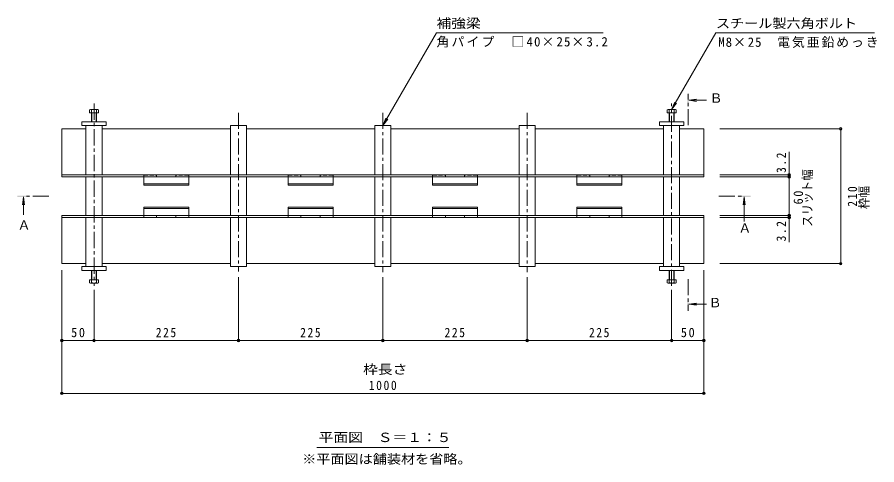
# Model space of a CAD drawing. Units: millimetres at full size, sheet at 1:5; some dimension numbers follow another scale. Extents: x -1382 to 1946, y -1318 to 1367.
# Drawn here: x -1319 to 20, y -28 to 669 of the extents above; entities that cross this region are included whole.
import ezdxf
from ezdxf.enums import TextEntityAlignment as Align

# ---------------------------------------------------------------- set-up
doc = ezdxf.new("R2010")
doc.units = ezdxf.units.MM
doc.header["$LTSCALE"] = 5
doc.header["$PDMODE"] = 32
doc.header["$PDSIZE"] = 4
doc.linetypes.add('CHAIN1', pattern=[8, 5, -1, 1, -1])
doc.linetypes.add('DASHED1', pattern=[1.8, 1.2, -0.6])
for name, color, linetype, lineweight in [('4-0_OUTLINE-0', 7, 'Continuous', 9), ('4-3_A_床ライン引きB', 7, 'DASHED1', 9), ('4-4_0108_天井情報・�', 7, 'Continuous', 9), ('4-5_0055_アルミ建具_', 7, 'Continuous', 9)]:
    doc.layers.add(name, color=color, linetype=linetype, lineweight=lineweight)
doc.styles.add('ＭＳ ゴシック', font='')
doc.styles.get('ＭＳ ゴシック').set_extended_font_data('MS Gothic')

msp = doc.modelspace()

# ---------------------------------------------------------------- linework, layer by layer
at = {"layer": '4-0_OUTLINE-0', "color": 2}
for p, q in [((-1206.452, 524.982), (-1206.452, 520.282)), ((-1193.388, 525.582), (-1204.588, 525.582)), ((-1203.252, 524.982), (-1203.252, 506.282)), ((-1195.252, 506.282), (-1195.252, 524.982)), ((-1192.052, 520.282), (-1192.052, 524.982)), ((-306.452, 524.982), (-306.452, 520.282)), ((-293.388, 525.582), (-304.588, 525.582)), ((-303.252, 524.982), (-303.252, 506.282)), ((-295.252, 506.282), (-295.252, 524.982)), ((-292.052, 520.282), (-292.052, 524.982)), ((-1206.452, 520.282), (-1192.052, 520.282)), ((-1202.552, 520.282), (-1202.552, 506.282)), ((-1195.952, 506.282), (-1195.952, 520.282)), ((-306.452, 520.282), (-292.052, 520.282)), ((-302.552, 520.282), (-302.552, 506.282)), ((-295.952, 506.282), (-295.952, 520.282)), ((-1203.252, 255.582), (-1203.252, 274.282)), ((-1202.552, 260.282), (-1202.552, 274.282)), ((-1195.952, 274.282), (-1195.952, 260.282)), ((-1195.252, 274.282), (-1195.252, 255.582)), ((-303.252, 255.582), (-303.252, 274.282)), ((-302.552, 260.282), (-302.552, 274.282)), ((-295.952, 274.282), (-295.952, 260.282)), ((-295.252, 274.282), (-295.252, 255.582)), ((-1206.452, 255.582), (-1206.452, 260.282)), ((-1206.452, 260.282), (-1192.052, 260.282)), ((-1193.388, 254.982), (-1204.588, 254.982)), ((-1192.052, 260.282), (-1192.052, 255.582)), ((-306.452, 255.582), (-306.452, 260.282)), ((-306.452, 260.282), (-292.052, 260.282)), ((-293.388, 254.982), (-304.588, 254.982)), ((-292.052, 260.282), (-292.052, 255.582))]:
    msp.add_line(p, q, dxfattribs=at)
at = {"layer": '4-0_OUTLINE-0', "color": 4, "linetype": 'CHAIN1'}
for p, q in [((-1199.252, 534.603), (-1199.252, 250.496)), ((-299.252, 250.496), (-299.252, 534.603)), ((-974.252, 520.282), (-974.252, 273.212)), ((-749.252, 520.282), (-749.252, 272.05)), ((-524.252, 520.282), (-524.252, 272.05))]:
    msp.add_line(p, q, dxfattribs=at)
at = {"layer": '4-0_OUTLINE-0'}
for p, q in [((-1218.252, 506.282), (-1218.252, 500.282)), ((-1180.252, 506.282), (-1218.252, 506.282)), ((-1218.252, 500.282), (-1180.252, 500.282)), ((-1211.752, 423.482), (-1211.752, 500.282)), ((-1186.752, 500.282), (-1186.752, 423.482)), ((-1180.252, 500.282), (-1180.252, 506.282)), ((-986.752, 423.482), (-986.752, 500.282)), ((-986.752, 500.282), (-961.752, 500.282)), ((-961.752, 500.282), (-961.752, 423.482)), ((-761.752, 423.482), (-761.752, 500.282)), ((-761.752, 500.282), (-736.752, 500.282)), ((-736.752, 500.282), (-736.752, 423.482)), ((-536.752, 423.482), (-536.752, 500.282)), ((-536.752, 500.282), (-511.752, 500.282)), ((-511.752, 500.282), (-511.752, 423.482)), ((-318.252, 506.282), (-318.252, 500.282)), ((-280.252, 506.282), (-318.252, 506.282)), ((-318.252, 500.282), (-280.252, 500.282)), ((-311.752, 500.282), (-311.752, 423.482)), ((-286.752, 500.282), (-286.752, 423.482)), ((-280.252, 500.282), (-280.252, 506.282)), ((-1249.252, 495.282), (-1249.252, 420.282)), ((-1211.752, 495.282), (-1249.252, 495.282)), ((-986.752, 495.282), (-1186.752, 495.282)), ((-761.752, 495.282), (-961.752, 495.282)), ((-536.752, 495.282), (-736.752, 495.282)), ((-311.752, 495.282), (-511.752, 495.282)), ((-249.252, 495.282), (-286.752, 495.282)), ((-249.252, 420.282), (-249.252, 495.282)), ((-1249.252, 423.482), (-249.252, 423.482)), ((-1249.252, 420.282), (-249.252, 420.282)), ((-1211.752, 360.282), (-1211.752, 420.282)), ((-1186.752, 360.282), (-1186.752, 420.282)), ((-986.752, 360.282), (-986.752, 420.282)), ((-961.752, 360.282), (-961.752, 420.282)), ((-761.752, 360.282), (-761.752, 420.282)), ((-736.752, 360.282), (-736.752, 420.282)), ((-536.752, 360.282), (-536.752, 420.282)), ((-511.752, 360.282), (-511.752, 420.282)), ((-311.752, 360.282), (-311.752, 420.282)), ((-286.752, 360.282), (-286.752, 420.282)), ((-1249.252, 360.282), (-1249.252, 285.282)), ((-1249.252, 360.282), (-249.252, 360.282)), ((-1249.252, 357.082), (-249.252, 357.082)), ((-1211.752, 280.782), (-1211.752, 357.082)), ((-1186.752, 357.082), (-1186.752, 280.782)), ((-986.752, 280.782), (-986.752, 357.082)), ((-961.752, 357.082), (-961.752, 280.782)), ((-761.752, 280.782), (-761.752, 357.082)), ((-736.752, 357.082), (-736.752, 280.782)), ((-536.752, 280.782), (-536.752, 357.082)), ((-511.752, 357.082), (-511.752, 280.782)), ((-311.752, 280.782), (-311.752, 357.082)), ((-286.752, 280.782), (-286.752, 357.082)), ((-249.252, 360.282), (-249.252, 285.282)), ((-1211.752, 285.282), (-1249.252, 285.282)), ((-986.752, 285.282), (-1186.752, 285.282)), ((-761.752, 285.282), (-961.752, 285.282)), ((-536.752, 285.282), (-736.752, 285.282)), ((-311.752, 285.282), (-511.752, 285.282)), ((-249.252, 285.282), (-286.752, 285.282)), ((-1180.252, 280.782), (-1218.252, 280.782)), ((-1218.252, 274.782), (-1218.252, 280.782)), ((-1180.252, 274.782), (-1218.252, 274.782)), ((-1180.252, 280.782), (-1180.252, 274.782)), ((-961.752, 280.782), (-986.752, 280.782)), ((-736.752, 280.782), (-761.752, 280.782)), ((-511.752, 280.782), (-536.752, 280.782)), ((-280.252, 280.782), (-318.252, 280.782)), ((-318.252, 274.782), (-318.252, 280.782)), ((-280.252, 274.782), (-318.252, 274.782)), ((-280.252, 280.782), (-280.252, 274.782))]:
    msp.add_line(p, q, dxfattribs=at)
at = {"layer": '4-0_OUTLINE-0', "color": 2}
for centre, radius, start, end in [((-1204.852, 523.206), 2.39, 47.9749, 132.0251), ((-1199.252, 512.174), 13.418, 72.65606, 107.34394), ((-1193.652, 523.206), 2.39, 47.9749, 132.0251), ((-304.852, 523.206), 2.39, 47.9749, 132.0251), ((-299.252, 512.174), 13.418, 72.65606, 107.34394), ((-293.652, 523.206), 2.39, 47.9749, 132.0251), ((-1204.852, 257.357), 2.39, 227.9749, 312.0251), ((-1199.252, 268.389), 13.418, 252.65606, 287.34394), ((-1193.652, 257.357), 2.39, 227.9749, 312.0251), ((-304.852, 257.357), 2.39, 227.9749, 312.0251), ((-299.252, 268.389), 13.418, 252.65606, 287.34394), ((-293.652, 257.357), 2.39, 227.9749, 312.0251)]:
    msp.add_arc(centre, radius, start, end, dxfattribs=at)
at = {"layer": '4-3_A_床ライン引きB'}
for p, q in [((-1121.752, 422.782), (-1121.752, 420.282)), ((-1121.252, 423.282), (-1102.252, 423.282)), ((-1101.752, 422.782), (-1101.752, 420.282)), ((-1071.752, 420.282), (-1101.752, 420.282)), ((-1071.752, 422.782), (-1071.752, 420.282)), ((-1052.252, 423.282), (-1071.252, 423.282)), ((-1051.752, 422.782), (-1051.752, 420.282)), ((-896.752, 422.782), (-896.752, 420.282)), ((-896.252, 423.282), (-877.252, 423.282)), ((-876.752, 422.782), (-876.752, 420.282)), ((-846.752, 420.282), (-876.752, 420.282)), ((-846.752, 422.782), (-846.752, 420.282)), ((-827.252, 423.282), (-846.252, 423.282)), ((-826.752, 422.782), (-826.752, 420.282)), ((-671.752, 422.782), (-671.752, 420.282)), ((-671.252, 423.282), (-652.252, 423.282)), ((-651.752, 422.782), (-651.752, 420.282)), ((-621.752, 420.282), (-651.752, 420.282)), ((-621.752, 422.782), (-621.752, 420.282)), ((-602.252, 423.282), (-621.252, 423.282)), ((-601.752, 422.782), (-601.752, 420.282)), ((-446.752, 422.782), (-446.752, 420.282)), ((-446.252, 423.282), (-427.252, 423.282)), ((-426.752, 422.782), (-426.752, 420.282)), ((-396.752, 420.282), (-426.752, 420.282)), ((-396.752, 422.782), (-396.752, 420.282)), ((-377.252, 423.282), (-396.252, 423.282)), ((-376.752, 422.782), (-376.752, 420.282)), ((-1121.752, 357.782), (-1121.752, 360.282)), ((-1121.252, 357.282), (-1102.252, 357.282)), ((-1071.752, 360.282), (-1101.752, 360.282)), ((-1101.752, 357.782), (-1101.752, 360.282)), ((-1071.752, 357.782), (-1071.752, 360.282)), ((-1052.252, 357.282), (-1071.252, 357.282)), ((-1051.752, 357.782), (-1051.752, 360.282)), ((-896.752, 357.782), (-896.752, 360.282)), ((-896.252, 357.282), (-877.252, 357.282)), ((-846.752, 360.282), (-876.752, 360.282)), ((-876.752, 357.782), (-876.752, 360.282)), ((-846.752, 357.782), (-846.752, 360.282)), ((-827.252, 357.282), (-846.252, 357.282)), ((-826.752, 357.782), (-826.752, 360.282)), ((-671.752, 357.782), (-671.752, 360.282)), ((-671.252, 357.282), (-652.252, 357.282)), ((-621.752, 360.282), (-651.752, 360.282)), ((-651.752, 357.782), (-651.752, 360.282)), ((-621.752, 357.782), (-621.752, 360.282)), ((-602.252, 357.282), (-621.252, 357.282)), ((-601.752, 357.782), (-601.752, 360.282)), ((-446.752, 357.782), (-446.752, 360.282)), ((-446.252, 357.282), (-427.252, 357.282)), ((-396.752, 360.282), (-426.752, 360.282)), ((-426.752, 357.782), (-426.752, 360.282)), ((-396.752, 357.782), (-396.752, 360.282)), ((-377.252, 357.282), (-396.252, 357.282)), ((-376.752, 357.782), (-376.752, 360.282))]:
    msp.add_line(p, q, dxfattribs=at)
at = {"layer": '4-3_A_床ライン引きB', "linetype": 'Continuous'}
for p, q in [((-1121.752, 420.282), (-1121.752, 407.282)), ((-1051.752, 420.282), (-1051.752, 407.282)), ((-896.752, 420.282), (-896.752, 407.282)), ((-826.752, 420.282), (-826.752, 407.282)), ((-671.752, 420.282), (-671.752, 407.282)), ((-601.752, 420.282), (-601.752, 407.282)), ((-446.752, 420.282), (-446.752, 407.282)), ((-376.752, 420.282), (-376.752, 407.282)), ((-1121.752, 409.582), (-1051.752, 409.582)), ((-1121.752, 407.282), (-1051.752, 407.282)), ((-896.752, 409.582), (-826.752, 409.582)), ((-896.752, 407.282), (-826.752, 407.282)), ((-671.752, 409.582), (-601.752, 409.582)), ((-671.752, 407.282), (-601.752, 407.282)), ((-446.752, 409.582), (-376.752, 409.582)), ((-446.752, 407.282), (-376.752, 407.282)), ((-1121.752, 373.282), (-1051.752, 373.282)), ((-1121.752, 360.282), (-1121.752, 373.282)), ((-1121.752, 370.982), (-1051.752, 370.982)), ((-1051.752, 360.282), (-1051.752, 373.282)), ((-896.752, 373.282), (-826.752, 373.282)), ((-896.752, 360.282), (-896.752, 373.282)), ((-896.752, 370.982), (-826.752, 370.982)), ((-826.752, 360.282), (-826.752, 373.282)), ((-671.752, 373.282), (-601.752, 373.282)), ((-671.752, 360.282), (-671.752, 373.282)), ((-671.752, 370.982), (-601.752, 370.982)), ((-601.752, 360.282), (-601.752, 373.282)), ((-446.752, 373.282), (-376.752, 373.282)), ((-446.752, 360.282), (-446.752, 373.282)), ((-446.752, 370.982), (-376.752, 370.982)), ((-376.752, 360.282), (-376.752, 373.282))]:
    msp.add_line(p, q, dxfattribs=at)
at = {"layer": '4-3_A_床ライン引きB'}
for centre, start, end in [((-1121.252, 422.782), 90, 180), ((-1102.252, 422.782), 0, 90), ((-1071.252, 422.782), 90, 180), ((-1052.252, 422.782), 0, 90), ((-896.252, 422.782), 90, 180), ((-877.252, 422.782), 0, 90), ((-846.252, 422.782), 90, 180), ((-827.252, 422.782), 0, 90), ((-671.252, 422.782), 90, 180), ((-652.252, 422.782), 0, 90), ((-621.252, 422.782), 90, 180), ((-602.252, 422.782), 0, 90), ((-446.252, 422.782), 90, 180), ((-427.252, 422.782), 0, 90), ((-396.252, 422.782), 90, 180), ((-377.252, 422.782), 0, 90), ((-1121.252, 357.782), 180, 270), ((-1102.252, 357.782), 270, 0), ((-1071.252, 357.782), 180, 270), ((-1052.252, 357.782), 270, 0), ((-896.252, 357.782), 180, 270), ((-877.252, 357.782), 270, 0), ((-846.252, 357.782), 180, 270), ((-827.252, 357.782), 270, 0), ((-671.252, 357.782), 180, 270), ((-652.252, 357.782), 270, 0), ((-621.252, 357.782), 180, 270), ((-602.252, 357.782), 270, 0), ((-446.252, 357.782), 180, 270), ((-427.252, 357.782), 270, 0), ((-396.252, 357.782), 180, 270), ((-377.252, 357.782), 270, 0)]:
    msp.add_arc(centre, 0.5, start, end, dxfattribs=at)
at = {"layer": '4-4_0108_天井情報・�'}
for p, q in [((-34.347, 495.282), (-224.039, 495.282)), ((-35.847, 495.282), (-35.847, 285.282)), ((-116.039, 459.657), (-116.039, 423.482)), ((-114.539, 423.482), (-224.039, 423.482)), ((-114.539, 420.282), (-224.039, 420.282)), ((-116.039, 423.482), (-116.039, 420.282)), ((-116.039, 420.282), (-116.039, 360.282)), ((-114.539, 360.282), (-224.039, 360.282)), ((-114.539, 357.082), (-224.039, 357.082)), ((-116.039, 360.282), (-116.039, 357.082)), ((-116.039, 357.082), (-116.039, 318.957)), ((-34.347, 285.282), (-224.039, 285.282)), ((-1249.252, 81.606), (-1249.252, 275.282)), ((-249.252, 81.606), (-249.252, 275.282)), ((-974.252, 163.942), (-974.252, 264.175)), ((-749.252, 163.942), (-749.252, 264.175)), ((-524.252, 163.942), (-524.252, 264.175)), ((-1199.252, 163.942), (-1199.252, 244.209)), ((-299.252, 163.942), (-299.252, 244.209)), ((-1249.252, 165.442), (-1199.252, 165.442)), ((-1199.252, 165.442), (-974.252, 165.442)), ((-974.252, 165.442), (-749.252, 165.442)), ((-749.252, 165.442), (-524.252, 165.442)), ((-524.252, 165.442), (-299.252, 165.442)), ((-299.252, 165.442), (-249.252, 165.442)), ((-1249.252, 83.106), (-249.252, 83.106))]:
    msp.add_line(p, q, dxfattribs=at)
for p in [(-35.847, 495.282), (-116.039, 423.482), (-116.039, 420.282), (-116.039, 360.282), (-116.039, 357.082), (-35.847, 285.282), (-1249.252, 165.442), (-1199.252, 165.442), (-974.252, 165.442), (-749.252, 165.442), (-524.252, 165.442), (-299.252, 165.442), (-249.252, 165.442), (-1249.252, 83.106), (-249.252, 83.106)]:
    msp.add_point(p, dxfattribs=at)
at = {"layer": '4-5_0055_アルミ建具_', "color": 4, "linetype": 'CHAIN1'}
for p, q in [((-273.695, 500.782), (-273.695, 549.782)), ((-1269.667, 390.282), (-1308.935, 390.282)), ((-225.539, 390.282), (-186.271, 390.282)), ((-273.695, 260.958), (-273.695, 211.958))]:
    msp.add_line(p, q, dxfattribs=at)
at = {"layer": '4-5_0055_アルミ建具_'}
for p, q in [((-299.252, 525.582), (-294.468, 537.13)), ((-299.252, 525.582), (-291.642, 535.499)), ((-749.252, 500.282), (-744.468, 511.83)), ((-749.252, 500.282), (-741.642, 510.199)), ((-851.934, -1.463), (-646.57, -1.463))]:
    msp.add_line(p, q, dxfattribs=at)
at = {"layer": '4-5_0055_アルミ建具_', "color": 4}
for p, q in [((-272.695, 539.782), (-260.302, 541.413)), ((-272.695, 539.782), (-244.695, 539.782)), ((-272.695, 539.782), (-260.302, 538.15)), ((-1308.935, 389.282), (-1310.567, 376.889)), ((-1308.935, 389.282), (-1307.304, 376.889)), ((-1308.935, 389.282), (-1308.935, 361.282)), ((-186.239, 389.282), (-187.871, 376.889)), ((-186.239, 389.282), (-184.608, 376.889)), ((-186.239, 389.282), (-186.239, 350.825)), ((-272.695, 221.958), (-260.302, 223.59)), ((-272.695, 221.958), (-260.302, 220.327)), ((-272.695, 221.958), (-244.695, 221.958))]:
    msp.add_line(p, q, dxfattribs=at)
at = {"layer": '4-5_0055_アルミ建具_'}
for points in [[(-749.252, 500.282), (-665.682, 645.029), (-406.152, 645.029)], [(-299.252, 525.582), (-230.288, 645.03), (16.976, 645.03)]]:
    msp.add_lwpolyline(points, dxfattribs=at)
at = {"layer": '4-5_0055_アルミ建具_', "color": 4}
for points in [[(-272.695, 549.782), (-274.695, 549.782), (-272.695, 529.782), (-274.695, 529.782)], [(-1298.935, 389.282), (-1298.935, 391.282), (-1318.935, 389.282), (-1318.935, 391.282)], [(-176.239, 389.282), (-176.239, 391.282), (-196.239, 389.282), (-196.239, 391.282)], [(-274.695, 211.958), (-272.695, 211.958), (-274.695, 231.958), (-272.695, 231.958)]]:
    msp.add_solid(points, dxfattribs=at)

# ---------------------------------------------------------------- texts
at = {"layer": '4-4_0108_天井情報・�', "color": 2, "style": 'ＭＳ ゴシック', "width": 0.9}
for s, p in [('スリット幅', (-76.012, 342.492)), ('枠幅', (12.102, 370.438))]:
    msp.add_text(s, height=14.66, rotation=90, dxfattribs=at).set_placement(p, align=Align.BOTTOM_LEFT)
at = {"layer": '4-4_0108_天井情報・�', "color": 2, "style": 'ＭＳ ゴシック', "width": 1.15}
msp.add_text('枠長さ', height=14.66, dxfattribs=at).set_placement((-780.03, 108.859), align=Align.BOTTOM_LEFT)
at = {"layer": '4-4_0108_天井情報・�', "color": 2, "char_height": 14.66, "attachment_point": 7, "rotation": 90, "style": 'ＭＳ ゴシック'}
for s, insert in [('\\T1.27;\\W0.9;3.2', (-121.039, 426.591)), ('\\T1.27;\\W0.9;210', (-10.049, 374.032)), ('\\T1.27;\\W0.95;60', (-94.408, 377.563)), ('\\T1.27;\\W0.9;3.2', (-121.039, 319.888))]:
    msp.add_mtext(s, dxfattribs=dict(at, insert=insert))
at = {"layer": '4-4_0108_天井情報・�', "color": 2, "char_height": 14.66, "attachment_point": 7, "style": 'ＭＳ ゴシック'}
for s, insert in [('\\T1.27;\\W0.95;50', (-1234.877, 170.442)), ('\\T1.27;\\W0.9;225', (-1103.002, 170.442)), ('\\T1.27;\\W0.9;225', (-878.002, 170.442)), ('\\T1.27;\\W0.9;225', (-653.002, 170.442)), ('\\T1.27;\\W0.9;225', (-428.002, 170.442)), ('\\T1.27;\\W0.95;50', (-284.877, 170.442)), ('\\T1.28;\\W0.9;1000', (-771.127, 88.106))]:
    msp.add_mtext(s, dxfattribs=dict(at, insert=insert))
at = {"layer": '4-5_0055_アルミ建具_', "color": 2, "style": 'ＭＳ ゴシック'}
for s, width, p in [('補強梁', 1.15, (-665.682, 648.029)), ('スチール製六角ボルト', 1.1, (-230.288, 648.03)), ('平面図\u3000Ｓ＝１：５', 1.15, (-849.252, 2.841)), ('※平面図は舗装材を省略。', 1.1, (-874.863, -30.923))]:
    msp.add_text(s, height=14.66, dxfattribs=dict(at, width=width)).set_placement(p, align=Align.BOTTOM_LEFT)
for s, p in [('Ｂ', (-240.007, 531.536)), ('Ａ', (-1318.258, 333.802)), ('Ａ', (-195.172, 329.166)), ('Ｂ', (-241.496, 212.85))]:
    msp.add_text(s, height=14.66, dxfattribs=at).set_placement(p, align=Align.BOTTOM_LEFT)
at = {"layer": '4-5_0055_アルミ建具_', "color": 2, "char_height": 14.66, "attachment_point": 7, "style": 'ＭＳ ゴシック'}
for s, insert in [('\\T1.17;角パイプ\u3000□40×25×3.2', (-665.682, 622.029)), ('\\T1.15;M8×25\u3000電気亜鉛めっき', (-226.531, 621.355))]:
    msp.add_mtext(s, dxfattribs=dict(at, insert=insert))

doc.saveas('drawing.dxf')
